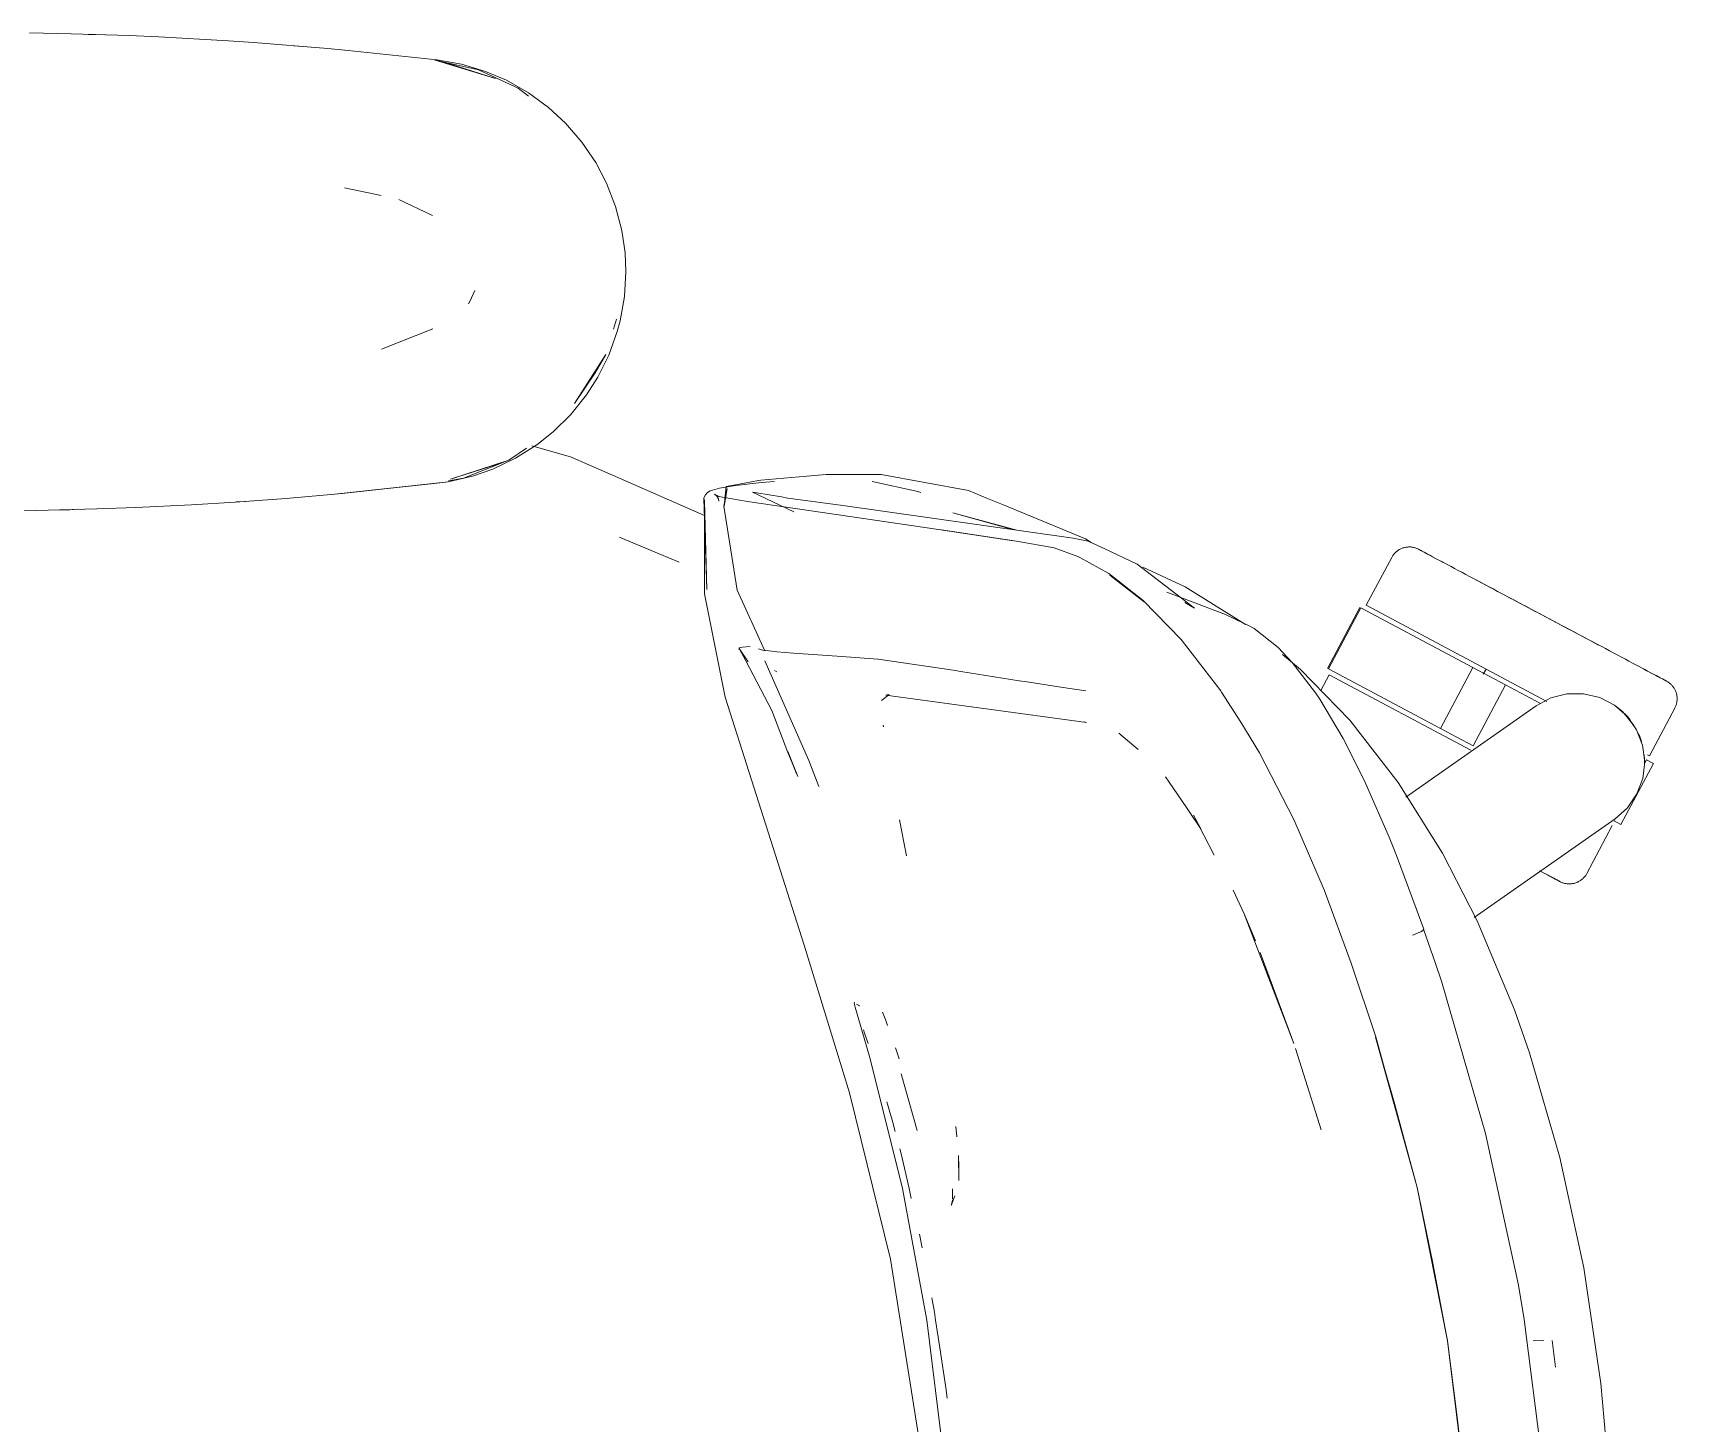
# Model space of a CAD drawing. Header units: millimetres. Extents: x 155927 to 326028, y -36033 to 97293.
# Drawn here: x 226412.1 to 226745.5, y 10466.7 to 10748.5 of the extents above; entities that cross this region are included whole.
import ezdxf

# ---------------------------------------------------------------- set-up
doc = ezdxf.new("R2010")
doc.units = ezdxf.units.MM
doc.header["$MEASUREMENT"] = 0
doc.layers.add('G-IMPT', color=8, linetype='CONTINUOUS', lineweight=9)
doc.layers.add('I-FURN', color=8, linetype='CONTINUOUS', lineweight=9)

msp = doc.modelspace()

# ---------------------------------------------------------------- linework, layer by layer
at = {"layer": 'G-IMPT'}
for p, q in [((226411.45, 10748.45), (226419.87, 10748.29)), ((226431.63, 10747.9), (226419.87, 10748.29)), ((226424.81, 10748.15), (226423.31, 10748.16)), ((226426.74, 10748.04), (226424.81, 10748.15)), ((226431.63, 10747.9), (226437.65, 10747.64)), ((226451.79, 10746.83), (226437.65, 10747.64)), ((226456.88, 10746.51), (226451.79, 10746.83)), ((226456.88, 10746.51), (226471.93, 10745.26)), ((226465.06, 10745.86), (226466.74, 10745.69)), ((226471.93, 10745.26), (226476.06, 10744.91)), ((226476.06, 10744.91), (226493.99, 10743.01)), ((226493.48, 10743.01), (226505.94, 10739.18)), ((226493.48, 10743.01), (226496.79, 10742.09)), ((226493.99, 10743.01), (226499.03, 10742.11)), ((226502.44, 10740.97), (226494.04, 10742.88)), ((226505.94, 10739.18), (226496.79, 10742.09)), ((226503.9, 10740.65), (226499.03, 10742.11)), ((226502.44, 10740.97), (226510.51, 10737.23)), ((226508.13, 10738.84), (226503.9, 10740.65)), ((226508.13, 10738.84), (226512.57, 10736.32)), ((226512.62, 10735.63), (226510.51, 10737.23)), ((226516.66, 10733.33), (226512.57, 10736.32)), ((226516.66, 10733.33), (226520.1, 10730.16)), ((226523.42, 10726.33), (226520.1, 10730.16)), ((226526.25, 10722.16), (226523.42, 10726.33)), ((226526.25, 10722.16), (226528.44, 10718)), ((226475.27, 10717.04), (226482.71, 10715.47)), ((226528.44, 10718), (226530.27, 10713.29)), ((226493.11, 10711.44), (226486.32, 10714.7)), ((226531.53, 10708.42), (226530.27, 10713.29)), ((226531.53, 10708.42), (226532.18, 10703.91)), ((226532.35, 10700.06), (226532.18, 10703.91)), ((226532.35, 10700.06), (226532.06, 10695.02)), ((226500.72, 10694.01), (226500.43, 10693.56)), ((226501.74, 10696.23), (226500.72, 10694.01)), ((226532.06, 10695.02), (226531.18, 10690.07)), ((226529.81, 10688.38), (226530.43, 10690.41)), ((226531.18, 10690.07), (226530.61, 10687.94)), ((226482.77, 10684.34), (226493.2, 10688.48)), ((226528.9, 10683.17), (226530.61, 10687.94)), ((226528.25, 10683.26), (226521.93, 10673.31)), ((226528.25, 10683.26), (226526.09, 10679.59)), ((226528.9, 10683.17), (226526.66, 10678.66)), ((226526.09, 10679.59), (226521.93, 10673.31)), ((226526.66, 10678.66), (226524.39, 10675.11)), ((226521.21, 10671.14), (226524.39, 10675.11)), ((226521.21, 10671.14), (226517.6, 10667.59)), ((226517.6, 10667.59), (226514.29, 10664.96)), ((226508.64, 10661.84), (226512.22, 10664.26)), ((226509.97, 10662.23), (226514.29, 10664.96)), ((226521.13, 10662.52), (226513.31, 10664.78)), ((226508.64, 10661.84), (226496.79, 10658.02)), ((226505.94, 10660.94), (226496.79, 10658.02)), ((226499.42, 10658.23), (226508.64, 10661.84)), ((226505.39, 10660.04), (226501.25, 10658.6)), ((226509.97, 10662.23), (226505.39, 10660.04)), ((226508.64, 10661.84), (226505.94, 10660.94)), ((226521.13, 10662.52), (226532.25, 10657.66)), ((226496.29, 10657.44), (226473.34, 10654.98)), ((226473.34, 10654.98), (226493.48, 10657.11)), ((226496.29, 10657.44), (226474.86, 10655.09)), ((226496.29, 10657.44), (226493.48, 10657.11)), ((226496.29, 10657.44), (226501.25, 10658.6)), ((226496.37, 10657.66), (226499.42, 10658.23)), ((226532.25, 10657.66), (226540.09, 10654.24)), ((226554.57, 10656.7), (226551.29, 10656.17)), ((226552.27, 10652.56), (226552.66, 10656.52)), ((226554.98, 10656.96), (226552.66, 10656.52)), ((226554.57, 10656.7), (226555.18, 10656.78)), ((226554.98, 10656.96), (226559.23, 10657.77)), ((226559.87, 10657.3), (226555.18, 10656.78)), ((226559.7, 10657.81), (226559.23, 10657.77)), ((226569.02, 10658.62), (226559.7, 10657.81)), ((226559.87, 10657.3), (226562.46, 10657.51)), ((226569.02, 10658.62), (226572.98, 10658.96)), ((226572.98, 10658.96), (226577.15, 10658.96)), ((226584.12, 10658.93), (226577.15, 10658.96)), ((226582.25, 10657.52), (226591.56, 10655.48)), ((226584.12, 10658.93), (226601.81, 10655.69)), ((226453.17, 10653.37), (226444.3, 10652.81)), ((226453.17, 10653.37), (226463.46, 10654.1)), ((226455.21, 10653.51), (226453.31, 10653.42)), ((226455.21, 10653.51), (226456.63, 10653.64)), ((226474.86, 10655.09), (226463.46, 10654.1)), ((226540.09, 10654.24), (226548.26, 10650.67)), ((226548.12, 10654.23), (226548.51, 10654.8)), ((226548.12, 10654.23), (226548.31, 10653.36)), ((226548.73, 10635.67), (226548.15, 10654.11)), ((226548.15, 10654.11), (226548.25, 10653.65)), ((226548.73, 10635.67), (226548.25, 10653.65)), ((226548.29, 10634.78), (226548.25, 10653.65)), ((226548.25, 10653.65), (226548.28, 10653.48)), ((226548.31, 10653.36), (226548.28, 10653.48)), ((226548.89, 10655.3), (226548.51, 10654.8)), ((226548.89, 10655.3), (226549.43, 10655.62)), ((226551.29, 10656.17), (226549.43, 10655.62)), ((226550.78, 10654.57), (226550.28, 10654.97)), ((226551.37, 10654.41), (226550.28, 10654.97)), ((226551.37, 10654.41), (226550.75, 10654.58)), ((226550.75, 10654.58), (226557.02, 10653.47)), ((226551.1, 10654.03), (226550.78, 10654.57)), ((226551.1, 10654.03), (226551.18, 10653.54)), ((226552.89, 10656.11), (226552.21, 10652.53)), ((226552.89, 10656.11), (226552.27, 10652.56)), ((226564.87, 10652.36), (226557.02, 10653.47)), ((226566.42, 10651.38), (226557.99, 10655.38)), ((226557.99, 10655.38), (226558.86, 10655.24)), ((226558.86, 10655.24), (226563.88, 10654.4)), ((226563.88, 10654.4), (226565.17, 10654.19)), ((226575.84, 10652.75), (226565.17, 10654.19)), ((226591.56, 10655.48), (226592.13, 10655.33)), ((226601.81, 10655.69), (226605.67, 10654.1)), ((226609.04, 10652.71), (226605.67, 10654.1)), ((226412.81, 10651.69), (226407.34, 10651.61)), ((226412.81, 10651.69), (226425.11, 10651.98)), ((226419.59, 10651.82), (226417.51, 10651.82)), ((226421.24, 10651.9), (226419.59, 10651.82)), ((226432.99, 10652.27), (226425.11, 10651.98)), ((226432.99, 10652.27), (226444.3, 10652.81)), ((226554.92, 10635.48), (226552.21, 10652.53)), ((226595.75, 10647.8), (226564.87, 10652.36)), ((226575.84, 10652.75), (226623.05, 10646.07)), ((226598.63, 10651.2), (226610.52, 10647.85)), ((226598.63, 10651.2), (226611.58, 10647.7)), ((226625.49, 10645.91), (226609.04, 10652.71)), ((226595.75, 10647.8), (226610.94, 10645.48)), ((226596.35, 10647.71), (226611.51, 10645.41)), ((226596.35, 10647.71), (226610.94, 10645.48)), ((226531.03, 10646.24), (226531.29, 10646.14)), ((226543.15, 10641.21), (226531.29, 10646.14)), ((226619.19, 10644.11), (226611.51, 10645.41)), ((226623.98, 10642.36), (226619.19, 10644.11)), ((226623.05, 10646.07), (226626.05, 10645.43)), ((226626.66, 10645.14), (226625.49, 10645.91)), ((226629.41, 10643.86), (226626.05, 10645.43)), ((226635.99, 10640.8), (226629.41, 10643.86)), ((226623.98, 10642.36), (226624.4, 10642.14)), ((226630.23, 10638.86), (226624.4, 10642.14)), ((226647.64, 10631.88), (226635.99, 10640.8)), ((226645.75, 10636.17), (226637.12, 10640.15)), ((226637.2, 10633.44), (226630.23, 10638.86)), ((226630.46, 10638.53), (226637.41, 10633.13)), ((226630.46, 10638.53), (226633.83, 10635.94)), ((226552.49, 10613.82), (226548.29, 10634.78)), ((226554.92, 10635.48), (226560.51, 10623.19)), ((226637.41, 10633.13), (226633.83, 10635.94)), ((226637.2, 10633.44), (226644.93, 10625.54)), ((226641.98, 10635.11), (226653.89, 10630.6)), ((226657.2, 10629.05), (226645.75, 10636.17)), ((226647.64, 10631.88), (226645.69, 10632.99)), ((226656.12, 10629.53), (226653.89, 10630.6)), ((226658.55, 10628.36), (226656.12, 10629.53)), ((226657.2, 10629.05), (226657.96, 10628.55)), ((226658.55, 10628.36), (226659.69, 10627.74)), ((226659.69, 10627.74), (226664.55, 10623.88)), ((226555.28, 10623.67), (226555.25, 10623.5)), ((226555.31, 10623.8), (226555.28, 10623.67)), ((226555.28, 10623.67), (226557.12, 10620.97)), ((226555.28, 10623.67), (226556.63, 10621.22)), ((226556, 10623.95), (226555.31, 10623.8)), ((226557.53, 10624.11), (226556, 10623.95)), ((226559.26, 10623.64), (226560.04, 10623.36)), ((226560.1, 10623.34), (226560.04, 10623.36)), ((226562.56, 10623.05), (226560.1, 10623.34)), ((226644.93, 10625.54), (226652.96, 10615.1)), ((226667.45, 10620.85), (226664.55, 10623.88)), ((226561.91, 10611.11), (226556.63, 10621.22)), ((226569.46, 10601), (226560.54, 10621.16)), ((226562.56, 10623.05), (226562.93, 10623.01)), ((226566.34, 10622.76), (226562.93, 10623.01)), ((226566.34, 10622.76), (226575.18, 10622.13)), ((226583.43, 10621.51), (226575.18, 10622.13)), ((226583.51, 10621.5), (226583.43, 10621.51)), ((226583.51, 10621.5), (226598.72, 10619.29)), ((226665.45, 10622.44), (226669.12, 10619.43)), ((226667.45, 10620.85), (226672.16, 10614.72)), ((226562.92, 10618.99), (226562.48, 10619.26)), ((226598.72, 10619.29), (226600.27, 10619.04)), ((226600.27, 10619.04), (226612.05, 10617.17)), ((226613.71, 10616.91), (226612.05, 10617.17)), ((226620.54, 10615.85), (226613.71, 10616.91)), ((226669.12, 10619.43), (226679.08, 10609.14)), ((226568.48, 10563.58), (226552.49, 10613.82)), ((226584.17, 10613.12), (226585.73, 10614.36)), ((226585.02, 10614.23), (226585.28, 10614.28)), ((226612.35, 10610.5), (226585.02, 10614.23)), ((226585.52, 10614.32), (226585.28, 10614.28)), ((226620.54, 10615.85), (226625.62, 10615.1)), ((226652.96, 10615.1), (226653.12, 10614.84)), ((226657.01, 10608.75), (226653.12, 10614.84)), ((226672.16, 10614.72), (226673.03, 10613.43)), ((226677.76, 10605.44), (226673.03, 10613.43)), ((226561.91, 10611.11), (226565.17, 10602.64)), ((226612.35, 10610.5), (226625.71, 10608.72)), ((226584.52, 10608.17), (226584.56, 10607.82)), ((226625.71, 10608.72), (226625.24, 10608.86)), ((226636.21, 10603.22), (226632.3, 10606.55)), ((226657.01, 10608.75), (226660.77, 10602.52)), ((226688.88, 10596.54), (226679.08, 10609.14)), ((226682.07, 10596.83), (226677.76, 10605.44)), ((226682.29, 10596.38), (226677.76, 10605.44)), ((226677.76, 10605.44), (226678.07, 10604.84)), ((226682.29, 10596.38), (226678.07, 10604.84)), ((226567.18, 10597.74), (226565.16, 10602.84)), ((226565.16, 10602.84), (226566.95, 10598.31)), ((226565.17, 10602.64), (226567.18, 10597.74)), ((226571.46, 10595.75), (226569.46, 10601)), ((226664.34, 10595.73), (226660.77, 10602.52)), ((226642.48, 10596.58), (226641.73, 10597.69)), ((226645.97, 10591.45), (226642.48, 10596.58)), ((226682.07, 10596.83), (226682.29, 10596.38)), ((226688.88, 10596.54), (226697.86, 10582.24)), ((226664.34, 10595.73), (226667.73, 10589)), ((226682.29, 10596.38), (226687.06, 10585.43)), ((226646.37, 10590.87), (226645.97, 10591.45)), ((226648.93, 10587.12), (226646.37, 10590.87)), ((226648.93, 10587.12), (226647.42, 10589.89)), ((226651.6, 10581.81), (226647.42, 10589.89)), ((226589.2, 10581.69), (226587.79, 10588.95)), ((226673.91, 10574.77), (226667.73, 10589)), ((226687.06, 10585.43), (226688.54, 10581.75)), ((226688.54, 10581.75), (226694.11, 10566.78)), ((226697.86, 10582.24), (226704.95, 10568.47)), ((226655.48, 10574.74), (226657.68, 10569.9)), ((226673.91, 10574.77), (226679.37, 10559.89)), ((226657.68, 10569.9), (226659.99, 10564.45)), ((226657.68, 10569.9), (226660.4, 10562.81)), ((226694.07, 10566.65), (226693.67, 10566.38)), ((226693.67, 10566.38), (226694.06, 10566.61)), ((226694.07, 10566.65), (226694.06, 10566.61)), ((226694.11, 10566.78), (226694.07, 10566.65)), ((226694.07, 10566.65), (226694.07, 10566.78)), ((226694.07, 10566.78), (226696.48, 10559.85)), ((226712.47, 10550.49), (226704.95, 10568.47)), ((226568.48, 10563.58), (226577.66, 10533.61)), ((226692.84, 10566), (226691.79, 10565.58)), ((226691.79, 10565.58), (226692.38, 10565.8)), ((226692.84, 10566), (226692.38, 10565.8)), ((226692.84, 10566), (226693.67, 10566.38)), ((226692.84, 10566), (226693.49, 10566.28)), ((226693.49, 10566.28), (226693.67, 10566.38)), ((226661.07, 10561.09), (226660.4, 10562.81)), ((226667.78, 10543.64), (226660.96, 10562.05)), ((226667.78, 10543.64), (226661.07, 10561.09)), ((226684.37, 10544.98), (226679.37, 10559.89)), ((226697.67, 10556.25), (226696.48, 10559.85)), ((226706.62, 10525.42), (226697.67, 10556.25)), ((226578.71, 10552.01), (226578.62, 10551.78)), ((226578.62, 10551.78), (226578.68, 10551.55)), ((226578.68, 10551.55), (226578.75, 10551.26)), ((226578.75, 10551.26), (226578.82, 10550.99)), ((226581.89, 10540.56), (226578.82, 10550.99)), ((226579.71, 10551.24), (226579.1, 10551.63)), ((226579.71, 10551.24), (226579.5, 10551.39)), ((226585.01, 10548.31), (226584.4, 10549.97)), ((226715.54, 10541.76), (226712.47, 10550.49)), ((226585.01, 10548.31), (226585.39, 10547.3)), ((226580.73, 10545.76), (226580.49, 10546.42)), ((226580.73, 10545.76), (226581.47, 10543.66)), ((226688.1, 10531.73), (226684.33, 10544.89)), ((226692.76, 10514.48), (226684.33, 10544.89)), ((226692.76, 10514.48), (226684.37, 10544.98)), ((226588.44, 10514.24), (226581.89, 10540.56)), ((226587.73, 10540.55), (226587, 10542.77)), ((226673.31, 10526.17), (226668.06, 10542.65)), ((226715.54, 10541.76), (226721.71, 10520.52)), ((226588.17, 10537.46), (226591.37, 10526.02)), ((226585.97, 10499.92), (226577.66, 10533.61)), ((226585.47, 10531.13), (226585.26, 10531.82)), ((226586.58, 10527.14), (226585.47, 10531.13)), ((226688.1, 10531.73), (226692.76, 10514.48)), ((226586.58, 10527.14), (226586.9, 10526)), ((226599.46, 10524.74), (226599.25, 10526.84)), ((226673.31, 10526.17), (226672.23, 10529.6)), ((226586.9, 10526), (226586.95, 10525.82)), ((226706.62, 10525.42), (226713.28, 10494.63)), ((226588.2, 10520.98), (226587.87, 10522.27)), ((226588.2, 10520.98), (226589.76, 10514.23)), ((226599.86, 10515.89), (226599.77, 10520.95)), ((226599.77, 10520.95), (226599.85, 10518.67)), ((226721.71, 10520.52), (226726.53, 10498.15)), ((226599.86, 10515.89), (226599.85, 10518.67)), ((226588.44, 10514.24), (226593.37, 10487.57)), ((226590.21, 10512.25), (226589.76, 10514.23)), ((226598.54, 10512.07), (226598.57, 10514.19)), ((226598.58, 10514.05), (226598.57, 10514.19)), ((226692.76, 10514.48), (226698.93, 10483.35)), ((226692.76, 10514.48), (226695.84, 10499.46)), ((226692.76, 10514.48), (226698.93, 10483.43)), ((226598.32, 10510.83), (226599.01, 10512.78)), ((226598.54, 10511.88), (226598.32, 10510.83)), ((226592.41, 10502.2), (226591.87, 10505.02)), ((226585.97, 10499.92), (226591.97, 10462.01)), ((226698.93, 10483.35), (226695.84, 10499.46)), ((226726.53, 10498.15), (226730.02, 10474.73)), ((226714.47, 10487.71), (226713.28, 10494.63)), ((226594.34, 10492.1), (226594.89, 10489.2)), ((226593.37, 10487.57), (226596.67, 10460.65)), ((226595.14, 10487.57), (226594.89, 10489.2)), ((226595.99, 10481.94), (226595.14, 10487.57)), ((226718.28, 10457.54), (226714.47, 10487.71)), ((226702.76, 10451.84), (226698.93, 10483.43)), ((226702.72, 10451.8), (226698.93, 10483.35)), ((226698.93, 10483.35), (226700.88, 10467.88)), ((226716.26, 10483.39), (226718.35, 10483.47)), ((226718.35, 10483.47), (226718.24, 10483.47)), ((226720.12, 10483.44), (226720.77, 10478.02)), ((226595.99, 10481.94), (226597.28, 10473.42)), ((226597.28, 10473.42), (226597.47, 10471.76)), ((226730.02, 10474.73), (226732.28, 10449.16)), ((226702.72, 10451.8), (226700.88, 10467.88))]:
    msp.add_line(p, q, dxfattribs=at)
at = {"layer": 'I-FURN'}
for p, q in [((226688.25, 10643.04), (226688.37, 10643.15)), ((226688.37, 10643.15), (226688.49, 10643.26)), ((226688.49, 10643.26), (226688.61, 10643.37)), ((226688.61, 10643.37), (226688.74, 10643.46)), ((226688.74, 10643.46), (226688.87, 10643.56)), ((226688.87, 10643.56), (226689, 10643.65)), ((226689, 10643.65), (226689.14, 10643.73)), ((226689.14, 10643.73), (226689.28, 10643.81)), ((226689.28, 10643.81), (226689.43, 10643.88)), ((226689.43, 10643.88), (226689.57, 10643.95)), ((226689.57, 10643.95), (226689.72, 10644.01)), ((226689.72, 10644.01), (226689.87, 10644.06)), ((226689.87, 10644.06), (226690.03, 10644.11)), ((226690.03, 10644.11), (226690.18, 10644.15)), ((226690.18, 10644.15), (226690.34, 10644.19)), ((226690.34, 10644.19), (226690.5, 10644.21)), ((226690.5, 10644.21), (226690.66, 10644.24)), ((226690.66, 10644.24), (226690.82, 10644.25)), ((226690.82, 10644.25), (226690.98, 10644.26)), ((226690.98, 10644.26), (226691.14, 10644.27)), ((226691.14, 10644.27), (226691.3, 10644.26)), ((226691.3, 10644.26), (226691.46, 10644.26)), ((226691.46, 10644.26), (226691.62, 10644.24)), ((226691.62, 10644.24), (226691.78, 10644.22)), ((226691.78, 10644.22), (226691.94, 10644.19)), ((226691.94, 10644.19), (226692.1, 10644.15)), ((226692.1, 10644.15), (226692.26, 10644.11)), ((226692.26, 10644.11), (226692.41, 10644.07)), ((226692.41, 10644.07), (226692.56, 10644.01)), ((226692.56, 10644.01), (226692.71, 10643.95)), ((226692.71, 10643.95), (226692.86, 10643.89)), ((226692.86, 10643.89), (226693, 10643.82)), ((226693, 10643.82), (226693.04, 10643.8)), ((226693.04, 10643.8), (226693.06, 10643.79)), ((226693.05, 10643.79), (226693.04, 10643.8)), ((226693.09, 10643.77), (226693.05, 10643.79)), ((226693.06, 10643.79), (226693.12, 10643.75)), ((226693.17, 10643.73), (226693.09, 10643.77)), ((226693.12, 10643.75), (226693.22, 10643.7)), ((226693.29, 10643.66), (226693.17, 10643.73)), ((226693.22, 10643.7), (226693.36, 10643.63)), ((226693.46, 10643.58), (226693.29, 10643.66)), ((226693.36, 10643.63), (226693.54, 10643.53)), ((226693.66, 10643.47), (226693.46, 10643.58)), ((226693.54, 10643.53), (226693.76, 10643.41)), ((226693.9, 10643.34), (226693.66, 10643.47)), ((226693.76, 10643.41), (226694.02, 10643.28)), ((226694.18, 10643.19), (226693.9, 10643.34)), ((226694.02, 10643.28), (226694.32, 10643.12)), ((226694.5, 10643.02), (226694.18, 10643.19)), ((226687.59, 10642.13), (226682.44, 10632.44)), ((226687.59, 10642.13), (226687.67, 10642.27)), ((226687.67, 10642.27), (226687.75, 10642.41)), ((226687.75, 10642.41), (226687.84, 10642.54)), ((226687.84, 10642.54), (226687.94, 10642.67)), ((226687.94, 10642.67), (226688.04, 10642.8)), ((226688.04, 10642.8), (226688.14, 10642.92)), ((226688.14, 10642.92), (226688.25, 10643.04)), ((226694.32, 10643.12), (226694.65, 10642.94)), ((226694.85, 10642.83), (226694.5, 10643.02)), ((226694.65, 10642.94), (226695.03, 10642.74)), ((226695.24, 10642.63), (226694.85, 10642.83)), ((226695.03, 10642.74), (226695.44, 10642.52)), ((226695.67, 10642.4), (226695.24, 10642.63)), ((226695.44, 10642.52), (226695.88, 10642.29)), ((226696.14, 10642.15), (226695.67, 10642.4)), ((226695.88, 10642.29), (226696.37, 10642.03)), ((226696.64, 10641.88), (226696.14, 10642.15)), ((226696.37, 10642.03), (226696.88, 10641.75)), ((226697.18, 10641.6), (226696.64, 10641.88)), ((226696.88, 10641.75), (226697.43, 10641.46)), ((226697.74, 10641.3), (226697.18, 10641.6)), ((226697.43, 10641.46), (226698.02, 10641.15)), ((226698.35, 10640.98), (226697.74, 10641.3)), ((226698.98, 10640.64), (226698.35, 10640.98)), ((226699.64, 10640.29), (226698.98, 10640.64)), ((226700.34, 10639.92), (226699.64, 10640.29)), ((226701.06, 10639.53), (226700.34, 10639.92)), ((226701.81, 10639.13), (226701.06, 10639.53)), ((226702.59, 10638.72), (226701.81, 10639.13)), ((226703.39, 10638.3), (226702.59, 10638.72)), ((226704.21, 10637.86), (226703.39, 10638.3)), ((226703.76, 10638.1), (226704.6, 10637.65)), ((226705.06, 10637.41), (226704.21, 10637.86)), ((226704.6, 10637.65), (226705.46, 10637.2)), ((226705.93, 10636.95), (226705.06, 10637.41)), ((226705.46, 10637.2), (226706.33, 10636.73)), ((226706.81, 10636.47), (226705.93, 10636.95)), ((226706.33, 10636.73), (226707.23, 10636.25)), ((226707.72, 10635.99), (226706.81, 10636.47)), ((226707.23, 10636.25), (226708.14, 10635.77)), ((226708.64, 10635.5), (226707.72, 10635.99)), ((226708.14, 10635.77), (226709.07, 10635.27)), ((226709.58, 10635), (226708.64, 10635.5)), ((226709.07, 10635.27), (226710.02, 10634.77)), ((226710.53, 10634.5), (226709.58, 10635)), ((226710.02, 10634.77), (226710.97, 10634.26)), ((226711.49, 10633.98), (226710.53, 10634.5)), ((226710.97, 10634.26), (226711.94, 10633.75)), ((226712.47, 10633.47), (226711.49, 10633.98)), ((226711.94, 10633.75), (226712.92, 10633.23)), ((226713.45, 10632.94), (226712.47, 10633.47)), ((226712.92, 10633.23), (226713.91, 10632.7)), ((226681.15, 10632), (226674.58, 10619.64)), ((226674.75, 10619.55), (226681.32, 10631.91)), ((226681.32, 10631.91), (226704.03, 10619.83)), ((226719.05, 10612.98), (226682.44, 10632.44)), ((226714.44, 10632.42), (226713.45, 10632.94)), ((226713.91, 10632.7), (226714.9, 10632.17)), ((226715.44, 10631.89), (226714.44, 10632.42)), ((226714.9, 10632.17), (226715.9, 10631.64)), ((226716.44, 10631.35), (226715.44, 10631.89)), ((226715.9, 10631.64), (226716.9, 10631.11)), ((226717.45, 10630.82), (226716.44, 10631.35)), ((226716.9, 10631.11), (226717.91, 10630.57)), ((226718.45, 10630.29), (226717.45, 10630.82)), ((226717.91, 10630.57), (226718.91, 10630.04)), ((226719.46, 10629.75), (226718.45, 10630.29)), ((226718.91, 10630.04), (226719.92, 10629.51)), ((226720.46, 10629.22), (226719.46, 10629.75)), ((226719.92, 10629.51), (226720.92, 10628.97)), ((226721.46, 10628.69), (226720.46, 10629.22)), ((226720.92, 10628.97), (226721.92, 10628.44)), ((226722.45, 10628.16), (226721.46, 10628.69)), ((226721.92, 10628.44), (226722.91, 10627.92)), ((226723.44, 10627.63), (226722.45, 10628.16)), ((226722.91, 10627.92), (226723.89, 10627.39)), ((226724.42, 10627.11), (226723.44, 10627.63)), ((226723.89, 10627.39), (226724.87, 10626.88)), ((226725.39, 10626.6), (226724.42, 10627.11)), ((226724.87, 10626.88), (226725.83, 10626.36)), ((226726.34, 10626.09), (226725.39, 10626.6)), ((226725.83, 10626.36), (226726.78, 10625.86)), ((226727.29, 10625.59), (226726.34, 10626.09)), ((226726.78, 10625.86), (226727.72, 10625.36)), ((226728.22, 10625.09), (226727.29, 10625.59)), ((226727.72, 10625.36), (226728.64, 10624.87)), ((226729.13, 10624.61), (226728.22, 10625.09)), ((226728.64, 10624.87), (226729.55, 10624.39)), ((226730.03, 10624.13), (226729.13, 10624.61)), ((226730.91, 10623.66), (226730.03, 10624.13)), ((226731.76, 10623.21), (226730.91, 10623.66)), ((226732.6, 10622.76), (226731.76, 10623.21)), ((226697.46, 10607.47), (226704.03, 10619.83)), ((226704.03, 10619.83), (226710.67, 10616.3)), ((226733.41, 10622.33), (226732.6, 10622.76)), ((226734.2, 10621.91), (226733.41, 10622.33)), ((226734.96, 10621.51), (226734.2, 10621.91)), ((226735.69, 10621.12), (226734.96, 10621.51)), ((226736.4, 10620.74), (226735.69, 10621.12)), ((226737.08, 10620.38), (226736.4, 10620.74)), ((226737.73, 10620.04), (226737.08, 10620.38)), ((226738.34, 10619.71), (226737.73, 10620.04)), ((226674.93, 10618.32), (226673.25, 10615.16)), ((226697.46, 10607.47), (226674.75, 10619.55)), ((226703.63, 10603.06), (226674.93, 10618.32)), ((226706.72, 10619.53), (226706.17, 10618.5)), ((226738.93, 10619.4), (226738.34, 10619.71)), ((226738.62, 10619.56), (226739.18, 10619.26)), ((226739.48, 10619.11), (226738.93, 10619.4)), ((226739.18, 10619.26), (226739.72, 10618.98)), ((226739.99, 10618.83), (226739.48, 10619.11)), ((226739.72, 10618.98), (226740.22, 10618.71)), ((226740.48, 10618.57), (226739.99, 10618.83)), ((226740.22, 10618.71), (226740.69, 10618.46)), ((226740.92, 10618.34), (226740.48, 10618.57)), ((226740.69, 10618.46), (226741.12, 10618.23)), ((226741.33, 10618.12), (226740.92, 10618.34)), ((226741.12, 10618.23), (226741.51, 10618.03)), ((226741.71, 10617.92), (226741.33, 10618.12)), ((226741.51, 10618.03), (226741.86, 10617.84)), ((226742.04, 10617.74), (226741.71, 10617.92)), ((226741.86, 10617.84), (226742.18, 10617.67)), ((226742.34, 10617.58), (226742.04, 10617.74)), ((226742.18, 10617.67), (226742.46, 10617.52)), ((226742.6, 10617.45), (226742.34, 10617.58)), ((226742.46, 10617.52), (226742.7, 10617.39)), ((226742.82, 10617.33), (226742.6, 10617.45)), ((226742.7, 10617.39), (226742.9, 10617.28)), ((226743, 10617.24), (226742.82, 10617.33)), ((226742.9, 10617.28), (226743.07, 10617.2)), ((226743.14, 10617.16), (226743, 10617.24)), ((226743.07, 10617.2), (226743.19, 10617.13)), ((226743.24, 10617.11), (226743.14, 10617.16)), ((226743.19, 10617.13), (226743.27, 10617.09)), ((226743.3, 10617.08), (226743.24, 10617.11)), ((226743.27, 10617.09), (226743.31, 10617.07)), ((226743.32, 10617.06), (226743.3, 10617.08)), ((226743.31, 10617.07), (226743.32, 10617.06)), ((226743.32, 10617.06), (226743.46, 10616.99)), ((226743.46, 10616.99), (226743.6, 10616.9)), ((226743.6, 10616.9), (226743.73, 10616.81)), ((226743.73, 10616.81), (226743.86, 10616.72)), ((226743.86, 10616.72), (226743.99, 10616.62)), ((226743.99, 10616.62), (226744.11, 10616.51)), ((226744.11, 10616.51), (226744.23, 10616.4)), ((226704.1, 10603.94), (226710.67, 10616.3)), ((226710.67, 10616.3), (226717.73, 10612.55)), ((226716.86, 10612.09), (226719.84, 10613.68)), ((226719.84, 10613.68), (226723.11, 10614.5)), ((226723.11, 10614.5), (226726.48, 10614.53)), ((226726.48, 10614.53), (226729.76, 10613.74)), ((226729.76, 10613.74), (226732.76, 10612.19)), ((226744.23, 10616.4), (226744.34, 10616.29)), ((226744.34, 10616.29), (226744.45, 10616.17)), ((226744.45, 10616.17), (226744.55, 10616.05)), ((226744.55, 10616.05), (226744.65, 10615.92)), ((226744.65, 10615.92), (226744.75, 10615.79)), ((226744.75, 10615.79), (226744.84, 10615.65)), ((226744.84, 10615.65), (226744.92, 10615.52)), ((226744.92, 10615.52), (226745, 10615.37)), ((226745, 10615.37), (226745.07, 10615.23)), ((226745.07, 10615.23), (226745.13, 10615.08)), ((226745.13, 10615.08), (226745.19, 10614.93)), ((226745.19, 10614.93), (226745.25, 10614.78)), ((226745.25, 10614.78), (226745.3, 10614.63)), ((226745.3, 10614.63), (226745.34, 10614.47)), ((226745.34, 10614.47), (226745.37, 10614.31)), ((226745.37, 10614.31), (226745.4, 10614.16)), ((226745.4, 10614.16), (226745.43, 10614)), ((226745.43, 10614), (226745.44, 10613.84)), ((226745.44, 10613.19), (226745.43, 10613.03)), ((226745.44, 10613.84), (226745.45, 10613.68)), ((226745.45, 10613.35), (226745.44, 10613.19)), ((226745.45, 10613.68), (226745.46, 10613.51)), ((226745.46, 10613.51), (226745.45, 10613.35)), ((226690.43, 10593.58), (226716.86, 10612.09)), ((226732.76, 10612.19), (226735.3, 10609.97)), ((226734.46, 10610.84), (226733.04, 10611.99)), ((226736.76, 10608.05), (226734.46, 10610.84)), ((226735.3, 10609.97), (226737.23, 10607.21)), ((226739.83, 10601.93), (226744.98, 10611.61)), ((226745, 10611.65), (226744.98, 10611.61)), ((226745.08, 10611.8), (226745, 10611.65)), ((226745.14, 10611.94), (226745.08, 10611.8)), ((226745.2, 10612.09), (226745.14, 10611.94)), ((226745.25, 10612.25), (226745.2, 10612.09)), ((226745.3, 10612.4), (226745.25, 10612.25)), ((226745.34, 10612.56), (226745.3, 10612.4)), ((226745.38, 10612.71), (226745.34, 10612.56)), ((226745.41, 10612.87), (226745.38, 10612.71)), ((226745.43, 10613.03), (226745.41, 10612.87)), ((226704.1, 10603.94), (226697.46, 10607.47)), ((226737.23, 10607.21), (226738.45, 10604.07)), ((226738.45, 10604.07), (226738.88, 10600.72)), ((226734.07, 10588), (226740.64, 10600.36)), ((226738.88, 10600.72), (226738.5, 10597.37)), ((226739.25, 10601.11), (226738.85, 10600.35)), ((226739.34, 10601.06), (226739.25, 10601.11)), ((226739.25, 10601.11), (226740.64, 10600.36)), ((226739.83, 10601.93), (226739.46, 10602.13)), ((226738.5, 10597.37), (226737.32, 10594.21)), ((226737.32, 10594.21), (226735.42, 10591.42)), ((226735.42, 10591.42), (226732.91, 10589.16)), ((226732.91, 10589.16), (226704.32, 10569.14)), ((226727.17, 10578.12), (226732.32, 10587.8)), ((226734.07, 10588), (226732.68, 10588.74)), ((226732.68, 10588.74), (226732.76, 10588.7)), ((226717.59, 10578.65), (226718.12, 10578.36)), ((226718.4, 10578.22), (226717.88, 10578.49)), ((226718.12, 10578.36), (226718.63, 10578.1)), ((226718.88, 10577.96), (226718.4, 10578.22)), ((226718.63, 10578.1), (226719.09, 10577.85)), ((226719.33, 10577.72), (226718.88, 10577.96)), ((226719.09, 10577.85), (226719.52, 10577.62)), ((226719.74, 10577.5), (226719.33, 10577.72)), ((226719.52, 10577.62), (226719.91, 10577.41)), ((226720.11, 10577.31), (226719.74, 10577.5)), ((226719.91, 10577.41), (226720.27, 10577.22)), ((226720.45, 10577.13), (226720.11, 10577.31)), ((226720.27, 10577.22), (226720.59, 10577.05)), ((226720.74, 10576.97), (226720.45, 10577.13)), ((226720.59, 10577.05), (226720.87, 10576.9)), ((226721, 10576.83), (226720.74, 10576.97)), ((226720.87, 10576.9), (226721.11, 10576.78)), ((226721.22, 10576.72), (226721, 10576.83)), ((226721.11, 10576.78), (226721.31, 10576.67)), ((226721.4, 10576.62), (226721.22, 10576.72)), ((226721.31, 10576.67), (226721.47, 10576.58)), ((226721.54, 10576.54), (226721.4, 10576.62)), ((226721.47, 10576.58), (226721.59, 10576.52)), ((226721.64, 10576.49), (226721.54, 10576.54)), ((226721.59, 10576.52), (226721.67, 10576.47)), ((226721.7, 10576.46), (226721.64, 10576.49)), ((226721.67, 10576.47), (226721.72, 10576.45)), ((226725.62, 10576.51), (226725.48, 10576.44)), ((226725.76, 10576.6), (226725.62, 10576.51)), ((226725.9, 10576.69), (226725.76, 10576.6)), ((226726.03, 10576.78), (226725.9, 10576.69)), ((226726.15, 10576.88), (226726.03, 10576.78)), ((226726.28, 10576.98), (226726.15, 10576.88)), ((226726.4, 10577.09), (226726.28, 10576.98)), ((226726.51, 10577.21), (226726.4, 10577.09)), ((226726.62, 10577.32), (226726.51, 10577.21)), ((226726.73, 10577.45), (226726.62, 10577.32)), ((226726.83, 10577.57), (226726.73, 10577.45)), ((226726.92, 10577.7), (226726.83, 10577.57)), ((226727.01, 10577.84), (226726.92, 10577.7)), ((226727.09, 10577.97), (226727.01, 10577.84)), ((226727.17, 10578.12), (226727.09, 10577.97)), ((226721.72, 10576.45), (226721.7, 10576.46)), ((226721.76, 10576.43), (226721.72, 10576.45)), ((226721.72, 10576.45), (226721.72, 10576.45)), ((226721.9, 10576.36), (226721.76, 10576.43)), ((226722.05, 10576.29), (226721.9, 10576.36)), ((226722.2, 10576.23), (226722.05, 10576.29)), ((226722.35, 10576.18), (226722.2, 10576.23)), ((226722.51, 10576.13), (226722.35, 10576.18)), ((226722.66, 10576.09), (226722.51, 10576.13)), ((226722.82, 10576.06), (226722.66, 10576.09)), ((226722.98, 10576.03), (226722.82, 10576.06)), ((226723.14, 10576), (226722.98, 10576.03)), ((226723.3, 10575.99), (226723.14, 10576)), ((226723.46, 10575.98), (226723.3, 10575.99)), ((226723.62, 10575.98), (226723.46, 10575.98)), ((226723.78, 10575.98), (226723.62, 10575.98)), ((226723.94, 10575.99), (226723.78, 10575.98)), ((226724.1, 10576.01), (226723.94, 10575.99)), ((226724.26, 10576.03), (226724.1, 10576.01)), ((226724.42, 10576.06), (226724.26, 10576.03)), ((226724.58, 10576.09), (226724.42, 10576.06)), ((226724.74, 10576.14), (226724.58, 10576.09)), ((226724.89, 10576.18), (226724.74, 10576.14)), ((226725.04, 10576.24), (226724.89, 10576.18)), ((226725.19, 10576.3), (226725.04, 10576.24)), ((226725.34, 10576.36), (226725.19, 10576.3)), ((226725.48, 10576.44), (226725.34, 10576.36))]:
    msp.add_line(p, q, dxfattribs=at)
for points in [[(226734.81, 10610.5), (226735.22, 10610.09), (226735.58, 10609.68), (226735.91, 10609.26)], [(226738.78, 10602.16), (226738.82, 10601.79), (226738.86, 10601.12), (226738.86, 10600.58), (226738.85, 10600.35)]]:
    msp.add_open_spline(points, degree=3, dxfattribs=at)
msp.add_open_spline([(226737.52, 10606.66), (226737.59, 10606.5), (226737.88, 10605.86), (226738.11, 10605.24), (226738.25, 10604.77)], degree=3, knots=[-0.5319761, -0.5319761, -0.5319761, -0.5319761, -0.5, -0.4, -0.4, -0.4, -0.4], dxfattribs=at)

doc.saveas('drawing.dxf')
